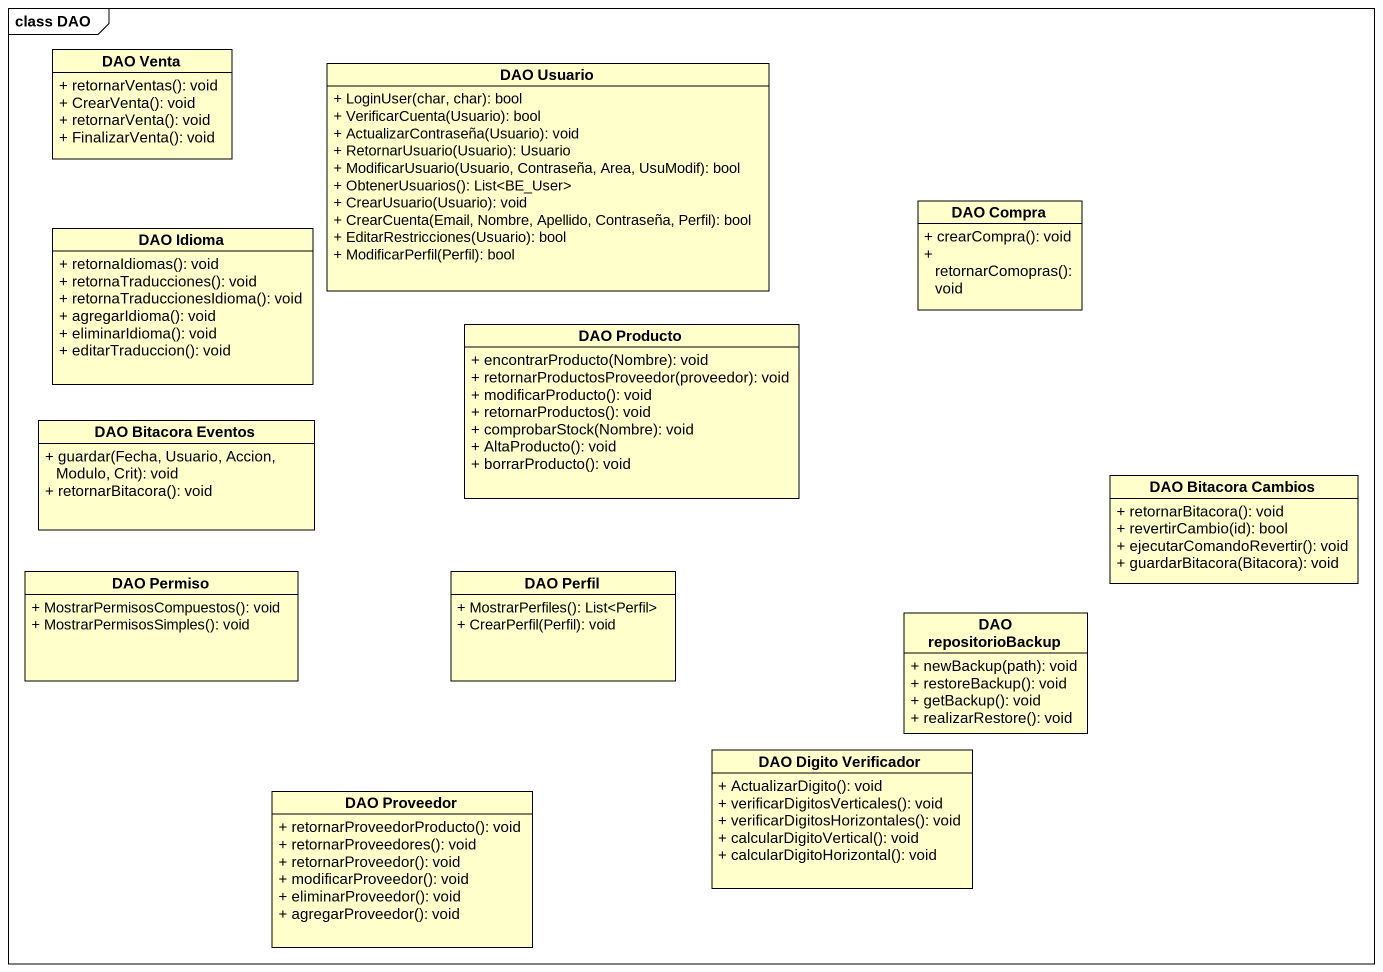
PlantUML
@startuml
mainframe class DAO
hide circle
hide empty members
skinparam classAttributeIconSize 0
class "DAO Venta" as DAO_Venta {
  + retornarVentas(): void
  + CrearVenta(): void
  + retornarVenta(): void
  + FinalizarVenta(): void
}
class "DAO Usuario" as DAO_Usuario {
  + LoginUser(char, char): bool
  + VerificarCuenta(Usuario): bool
  + ActualizarContraseña(Usuario): void
  + RetornarUsuario(Usuario): Usuario
  + ModificarUsuario(Usuario, Contraseña, Area, UsuModif): bool
  + ObtenerUsuarios(): List<BE_User>
  + CrearUsuario(Usuario): void
  + CrearCuenta(Email, Nombre, Apellido, Contraseña, Perfil): bool
  + EditarRestricciones(Usuario): bool
  + ModificarPerfil(Perfil): bool
}
class "DAO Compra" as DAO_Compra {
  + crearCompra(): void
  + retornarComopras(): void
}
class "DAO Idioma" as DAO_Idioma {
  + retornaIdiomas(): void
  + retornaTraducciones(): void
  + retornaTraduccionesIdioma(): void
  + agregarIdioma(): void
  + eliminarIdioma(): void
  + editarTraduccion(): void
}
class "DAO Producto" as DAO_Producto {
  + encontrarProducto(Nombre): void
  + retornarProductosProveedor(proveedor): void
  + modificarProducto(): void
  + retornarProductos(): void
  + comprobarStock(Nombre): void
  + AltaProducto(): void
  + borrarProducto(): void
}
class "DAO Bitacora Eventos" as DAO_Bitacora_Eventos {
  + guardar(Fecha, Usuario, Accion, Modulo, Crit): void
  + retornarBitacora(): void
}
class "DAO Bitacora Cambios" as DAO_Bitacora_Cambios {
  + retornarBitacora(): void
  + revertirCambio(id): bool
  + ejecutarComandoRevertir(): void
  + guardarBitacora(Bitacora): void
}
class "DAO Permiso" as DAO_Permiso {
  + MostrarPermisosCompuestos(): void
  + MostrarPermisosSimples(): void
}
class "DAO Perfil" as DAO_Perfil {
  + MostrarPerfiles(): List<Perfil>
  + CrearPerfil(Perfil): void
}
class "DAO repositorioBackup" as DAO_repositorioBackup {
  + newBackup(path): void
  + restoreBackup(): void
  + getBackup(): void
  + realizarRestore(): void
}
class "DAO Digito Verificador" as DAO_Digito_Verificador {
  + ActualizarDigito(): void
  + verificarDigitosVerticales(): void
  + verificarDigitosHorizontales(): void
  + calcularDigitoVertical(): void
  + calcularDigitoHorizontal(): void
}
class "DAO Proveedor" as DAO_Proveedor {
  + retornarProveedorProducto(): void
  + retornarProveedores(): void
  + retornarProveedor(): void
  + modificarProveedor(): void
  + eliminarProveedor(): void
  + agregarProveedor(): void
}
@enduml
